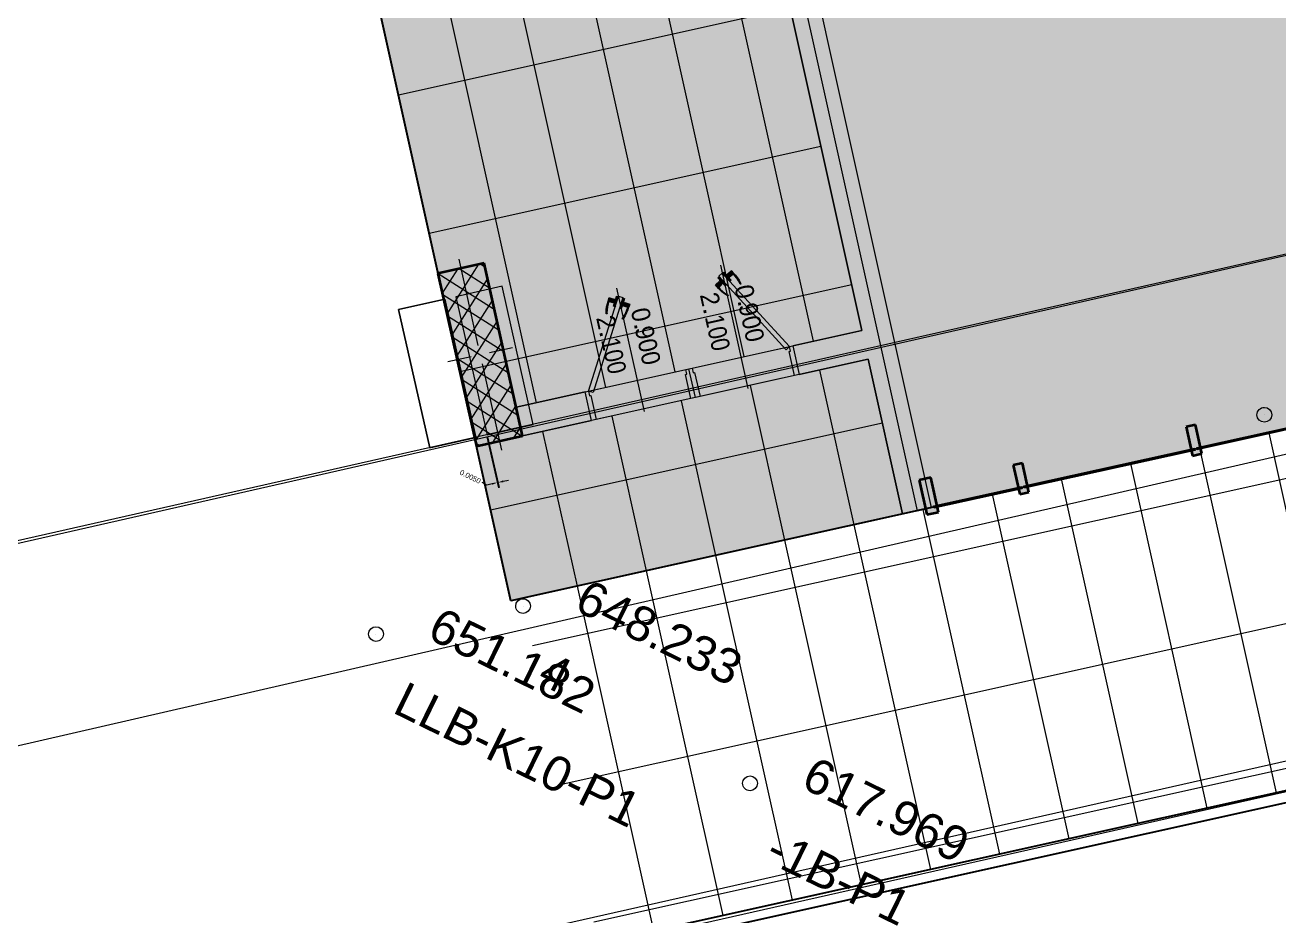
# Model space of a CAD drawing. Header units: centimetres. Extents: x -3681 to 2707, y -7074 to 1715.
# Drawn here: x -484 to 578, y -5855 to -5100 of the extents above; entities that cross this region are included whole.
import ezdxf

# ---------------------------------------------------------------- set-up
doc = ezdxf.new("R2010")
doc.units = ezdxf.units.CM
doc.layers.add('ekzek-perdhese', color=1, linetype='Continuous', lineweight=0)
for name, color, linetype, true_color in [('lokalet projekte', 7, 'Continuous', 0xa80f02), ('PDF_2D Drafting - General', 7, 'Continuous', 0x7f7f7f), ('PDF_A - objekti 1 gjendja faktike', 7, 'Continuous', 0xa80f02), ('PDF_Structural - Bearing', 7, 'Continuous', 0xfd8379)]:
    doc.layers.add(name, color=color, linetype=linetype, true_color=true_color)
doc.layers.add('PDF_Drawing & Figure', color=7, linetype='Continuous')
doc.layers.add('PDF_Finish - Wall', color=7, linetype='Continuous')
doc.styles.add('PDF Arial', font='arial.ttf')

# ---------------------------------------------------------------- blocks, each defined once
blk = doc.blocks.new('A$C513B364B')
at = {"layer": 'PDF_2D Drafting - General', "true_color": 0xff9955, "transparency": 33554559}
blk.add_hatch(color=21, dxfattribs=at).paths.add_polyline_path([(1997.2, 744.1), (2121.4, 744.1), (2121.4, 894.1), (2243, 894.1), (2243, 1196.6), (2174.7, 1196.6), (2174.7, 1685.6), (2174.7, 2475.5), (3799.8, 2475.5), (3799.8, 629.5), (2962.6, 629.5), (2962.6, 1027.3), (2431.9, 1027.3), (2431.9, 617.3), (2243, 617.3), (1997.2, 617.3)])
at = {"layer": 'PDF_2D Drafting - General', "true_color": 0xe8e8e8, "transparency": 33554559}
blk.add_hatch(color=254, dxfattribs=at).paths.add_polyline_path([(1995.1, 277), (1995.1, 279.8), (2729.4, 279.8), (2729.4, 304.8), (2007.6, 304.8), (2007.6, 604.8), (2729.4, 604.8), (2729.4, 629.8), (2729.4, 799.8), (2729.4, 824.8), (2729.4, 1014.8), (2950.1, 1014.8), (2950.1, 557), (2975.1, 557), (2975.1, 617), (3640.5, 617), (3640.5, 317), (3665.5, 317), (3665.5, 617), (3799.8, 617), (3799.8, 277)])
at = {"layer": 'PDF_Structural - Bearing', "true_color": 0xffffff, "transparency": 33554559}
for points in [[(3644.5, 554.3), (3640.5, 554.3), (3640.5, 557), (3665.5, 557), (3665.5, 553), (3644.5, 553)], [(3644.5, 554.3), (3640.5, 554.3), (3640.5, 557), (3665.5, 557), (3665.5, 553), (3644.5, 553)], [(3644.5, 469.8), (3644.5, 471), (3665.5, 471), (3665.5, 467), (3640.5, 467), (3640.5, 469.8)], [(3665.5, 471), (3665.5, 467), (3640.5, 467), (3640.5, 469.8), (3644.5, 469.8), (3644.5, 471)], [(3644.5, 464.2), (3640.5, 464.2), (3640.5, 467), (3665.5, 467), (3665.5, 463), (3644.5, 463)], [(3665.5, 463), (3644.5, 463), (3644.5, 464.2), (3640.5, 464.2), (3640.5, 467), (3665.5, 467)], [(3644.5, 379.8), (3644.5, 381), (3665.5, 381), (3665.5, 377), (3640.5, 377), (3640.5, 379.8)], [(3644.5, 379.8), (3644.5, 381), (3665.5, 381), (3665.5, 377), (3640.5, 377), (3640.5, 379.8)]]:
    blk.add_hatch(color=7, dxfattribs=at).paths.add_polyline_path(points)
at = {"layer": 'PDF_2D Drafting - General', "color": 254, "lineweight": 0, "true_color": 0xe8e8e8}
for points in [[(3840.6, 286.7), (3840.6, 2657.9)], [(3960.7, 286.7), (3960.7, 2657.9)], [(4080.6, 286.7), (4080.6, 2657.9)], [(3799.8, 934.6), (4099, 934.6)], [(3799.8, 874.6), (4099, 874.6)], [(3799.8, 814.6), (4099, 814.6)], [(3799.8, 754.6), (4099, 754.6)], [(3799.8, 694.6), (4099, 694.6)], [(3799.8, 634.6), (4099, 634.6)], [(3640.5, 617), (2975.1, 617)], [(3640.5, 317), (3640.5, 617)], [(3665.5, 617), (3665.5, 317)], [(3799.8, 617), (3665.5, 617)], [(3799.8, 277), (3799.8, 617)], [(3799.8, 574.6), (4099, 574.6)], [(3799.8, 514.6), (4099, 514.6)], [(3799.8, 454.6), (4099, 454.6)], [(3799.8, 394.5), (4099, 394.5)], [(3799.8, 334.5), (4099, 334.5)], [(3665.5, 317), (3640.5, 317)], [(1995.1, 277), (3799.8, 277)]]:
    blk.add_lwpolyline(points, dxfattribs=at)
at = {"layer": 'PDF_2D Drafting - General', "color": 216, "lineweight": 25, "true_color": 0x800080}
for points in [[(4099, 2657.9), (4099, 286.7)], [(4109, 2657.9), (4109, 286.7)], [(3799.8, 2475.5), (3799.8, 277)], [(3799.8, 277), (1982.6, 277)]]:
    blk.add_lwpolyline(points, dxfattribs=at)
at = {"layer": 'PDF_2D Drafting - General', "color": 253, "lineweight": 20, "true_color": 0xaaaaaa}
for points in [[(3799.8, 629.5), (3799.8, 2475.5)], [(2962.6, 629.5), (3799.8, 629.5)]]:
    blk.add_lwpolyline(points, dxfattribs=at)
at = {"layer": 'PDF_2D Drafting - General', "color": 7, "lineweight": 0, "true_color": 0xffffff}
for points in [[(3360.6, 277), (3360.6, 617)], [(3480.6, 277), (3480.6, 617)], [(3600.6, 277), (3600.6, 617)], [(3720.6, 277), (3720.6, 617)], [(2975.1, 574.6), (3640.5, 574.6)], [(3665.5, 574.6), (3799.8, 574.6)], [(2007.6, 514.6), (3640.5, 514.6)], [(3665.5, 514.6), (3799.8, 514.6)], [(2007.6, 454.6), (3640.5, 454.6)], [(3665.5, 454.6), (3799.8, 454.6)], [(2007.6, 394.5), (3640.5, 394.5)], [(3665.5, 394.5), (3799.8, 394.5)], [(2007.6, 334.5), (3640.5, 334.5)], [(3665.5, 334.5), (3799.8, 334.5)]]:
    blk.add_lwpolyline(points, dxfattribs=at)
at = {"layer": 'PDF_Finish - Wall', "lineweight": 13}
for points in [[(3798.8, 872.4), (3798.8, 1020.4)], [(3800.8, 1020.4), (3800.8, 872.4)], [(3800.8, 872.4), (3798.8, 872.4)], [(3798.8, 722.4), (3798.8, 870.4)], [(3798.8, 870.4), (3800.8, 870.4)], [(3800.8, 870.4), (3800.8, 722.4)], [(3800.8, 722.4), (3798.8, 722.4)], [(3798.8, 644), (3798.8, 720.4)], [(3798.8, 720.4), (3800.8, 720.4)], [(3800.8, 720.4), (3800.8, 644)], [(3800.8, 644), (3798.8, 644)]]:
    blk.add_lwpolyline(points, dxfattribs=at)
at = {"layer": 'PDF_Finish - Wall', "lineweight": 35}
for points in [[(3779.8, 875.4), (3779.8, 867.4)], [(3804.8, 875.4), (3779.8, 875.4)], [(3804.8, 867.4), (3804.8, 875.4)], [(3779.8, 867.4), (3804.8, 867.4)], [(3779.8, 725.4), (3779.8, 717.4)], [(3804.8, 725.4), (3779.8, 725.4)], [(3804.8, 717.4), (3804.8, 725.4)], [(3779.8, 717.4), (3804.8, 717.4)], [(3774.8, 647), (3774.8, 637)], [(3804.8, 647), (3774.8, 647)], [(3804.8, 637), (3804.8, 647)], [(3774.8, 637), (3804.8, 637)]]:
    blk.add_lwpolyline(points, dxfattribs=at)
at = {"layer": 'PDF_Finish - Wall', "color": 7, "true_color": 0xe0f5ff, "transparency": 33554559}
for points in [[(3800.8, 872.4), (3798.8, 872.4), (3800.8, 1020.4), (3798.8, 1020.4)], [(3800.8, 722.4), (3798.8, 722.4), (3800.8, 870.4), (3798.8, 870.4)], [(3800.8, 644), (3798.8, 644), (3800.8, 720.4), (3798.8, 720.4)]]:
    blk.add_solid(points, dxfattribs=at)
at = {"layer": 'PDF_Finish - Wall', "color": 151, "true_color": 0x97cbff, "transparency": 33554559}
for points in [[(3804.8, 875.4), (3804.8, 867.4), (3779.8, 875.4), (3779.8, 867.4)], [(3804.8, 725.4), (3804.8, 717.4), (3779.8, 725.4), (3779.8, 717.4)], [(3804.8, 637), (3774.8, 637), (3804.8, 647), (3774.8, 647)]]:
    blk.add_solid(points, dxfattribs=at)
at = {"layer": 'PDF_Structural - Bearing', "color": 7, "lineweight": 18}
for points in [[(3799.8, 642.1), (2975.1, 642.1)], [(3799.8, 617), (3799.8, 642.1)], [(2975.1, 617), (3640.5, 617)], [(3640.5, 617), (3640.5, 557)], [(3665.5, 617), (3799.8, 617)], [(3665.5, 557), (3665.5, 617)], [(3640.5, 557), (3665.5, 557)], [(3640.5, 377), (3640.5, 317)], [(3665.5, 377), (3640.5, 377)], [(3665.5, 317), (3665.5, 377)]]:
    blk.add_lwpolyline(points, dxfattribs=at)
at = {"layer": 'PDF_Structural - Bearing', "color": 8, "lineweight": 15, "true_color": 0x7f7f7f}
for points in [[(3567.4, 512), (3640.5, 554.3)], [(3640.5, 557), (3665.5, 557)], [(3640.5, 554.3), (3640.5, 557)], [(3640.5, 554.3), (3642.5, 550.8)], [(3644.5, 554.3), (3640.5, 554.3)], [(3644.5, 553), (3644.5, 554.3)], [(3665.5, 553), (3644.5, 553)], [(3665.5, 557), (3665.5, 553)], [(3642.5, 550.8), (3569.4, 508.6)], [(3567, 520), (3567.6, 520.3)], [(3567.5, 520.4), (3568.8, 521.1)], [(3567.9, 519.7), (3567.5, 520.4)], [(3567.6, 520.3), (3568.8, 521)], [(3569.2, 520.4), (3567.9, 519.7)], [(3568.8, 521), (3570.4, 521.9)], [(3568.8, 521.1), (3569.2, 520.4)], [(3569.2, 520.4), (3570.2, 521.1)], [(3570.7, 521.3), (3570.2, 521.1)], [(3570.2, 521.1), (3572, 517.9)], [(3570.4, 521.9), (3571.5, 522.6)], [(3570.4, 521.9), (3570.7, 521.3)], [(3571.9, 522), (3570.7, 521.3)], [(3571.5, 522.6), (3574, 523.7)], [(3574.2, 523.1), (3571.9, 522)], [(3574, 523.7), (3576.5, 524.7)], [(3576.7, 524), (3574.2, 523.1)], [(3576.5, 524.7), (3579.1, 525.4)], [(3579.2, 524.7), (3576.7, 524)], [(3579.1, 525.4), (3579.9, 525.5)], [(3580, 524.8), (3579.2, 524.7)], [(3579.9, 525.5), (3580, 524.8)], [(3560.5, 512), (3667.5, 512)], [(3567.3, 519.4), (3567, 520)], [(3567.1, 513.6), (3569.1, 514.7)], [(3567.1, 513.6), (3567.1, 513.6)], [(3567.1, 513.6), (3567.1, 513.6)], [(3567.8, 512.3), (3567.1, 513.6)], [(3567.3, 519.4), (3567.9, 519.7)], [(3569.1, 516.3), (3567.3, 519.4)], [(3569.4, 508.6), (3567.4, 512)], [(3567.8, 512.3), (3568.3, 512.6)], [(3567.8, 512.3), (3567.8, 512.3)], [(3572, 517.9), (3569.1, 516.3)], [(3569.1, 514.7), (3569.4, 515)], [(3569.1, 514.7), (3569.4, 514.9)], [(3569.4, 515.8), (3569.7, 516)], [(3569.4, 515.3), (3569.4, 515.8)], [(3569.4, 514.9), (3570.1, 515.3)], [(3569.4, 515), (3569.4, 515.3)], [(3569.5, 516.5), (3569.5, 516.5)], [(3569.7, 516), (3569.5, 516.5)], [(3569.7, 516), (3569.8, 516.1)], [(3569.7, 516), (3569.7, 516)], [(3569.7, 516), (3569.7, 516)], [(3569.8, 516.1), (3570.2, 516.3)], [(3570.1, 515.3), (3571, 515.8)], [(3570.2, 516.3), (3570.6, 516.5)], [(3570.6, 516.5), (3571, 516.8)], [(3571, 516.8), (3571.4, 517)], [(3571, 515.8), (3572, 516.4)], [(3571.2, 517.5), (3571.2, 517.5)], [(3571.2, 517.5), (3571.5, 517)], [(3571.4, 517), (3571.5, 517)], [(3571.5, 517), (3571.8, 517.2)], [(3571.5, 517), (3571.5, 517)], [(3571.5, 517), (3571.5, 517)], [(3571.8, 517.2), (3572.2, 516.9)], [(3572, 516.4), (3572.6, 516.8)], [(3572.2, 516.9), (3572.6, 516.9)], [(3572.6, 516.8), (3572.9, 516.9)], [(3572.6, 516.9), (3572.9, 516.9)], [(3572.9, 516.9), (3574.9, 518.1)], [(3573.5, 509.2), (3574.5, 509.8)], [(3574.5, 509.8), (3575.5, 510.3)], [(3574.9, 518.1), (3574.9, 518.1)], [(3574.9, 518.1), (3574.9, 518.1)], [(3574.9, 518.1), (3575.7, 516.8)], [(3575.2, 516.5), (3575.7, 516.8)], [(3575.5, 510.3), (3576.2, 510.7)], [(3575.7, 516.8), (3575.7, 516.8)], [(3576.1, 509.8), (3575.8, 509.6)], [(3576.4, 510.9), (3576.1, 510.6)], [(3576.1, 510.6), (3576.1, 510.3)], [(3576.1, 510.3), (3576.1, 509.8)], [(3576.2, 510.7), (3576.4, 510.9)], [(3578.4, 512.1), (3576.4, 510.9)], [(3577.2, 513), (3577.7, 513.4)], [(3577.7, 513.4), (3577.7, 513.3)], [(3577.7, 513.3), (3578.4, 512.1)], [(3578.4, 512.1), (3578.4, 512.1)], [(3578.4, 512.1), (3578.4, 512.1)], [(3582.4, 508.9), (3584.4, 510.6)], [(3584.9, 510.1), (3582.8, 508.4)], [(3584.4, 510.6), (3586.3, 512.5)], [(3586.8, 512), (3584.9, 510.1)], [(3586.3, 512.5), (3586.8, 513.1)], [(3586.8, 513.1), (3587.3, 512.7)], [(3587.3, 512.7), (3586.8, 512)], [(3569.8, 508.8), (3570.3, 509.1)], [(3570.6, 507.5), (3569.8, 508.8)], [(3569.8, 508.8), (3569.8, 508.8)], [(3572.6, 508.7), (3570.6, 507.5)], [(3570.6, 507.5), (3570.6, 507.5)], [(3570.6, 507.5), (3570.6, 507.5)], [(3572.6, 508.7), (3572.8, 508.8)], [(3572.9, 508.8), (3572.6, 508.7)], [(3572.8, 508.8), (3573.5, 509.2)], [(3573.3, 508.7), (3572.9, 508.8)], [(3573.7, 508.4), (3573.3, 508.7)], [(3574, 508.6), (3573.7, 508.4)], [(3573.9, 508), (3576.8, 509.6)], [(3575.7, 504.8), (3573.9, 508)], [(3574, 508.6), (3574.2, 508.7)], [(3574.3, 508.2), (3574, 508.6)], [(3574, 508.6), (3574, 508.6)], [(3574, 508.6), (3574, 508.6)], [(3574.2, 508.7), (3574.5, 508.8)], [(3574.3, 508.2), (3574.3, 508.2)], [(3574.5, 508.8), (3574.9, 509.1)], [(3574.9, 509.1), (3575.3, 509.3)], [(3575.3, 509.3), (3575.6, 509.5)], [(3575.6, 509.5), (3575.8, 509.6)], [(3576.3, 505.2), (3575.7, 504.8)], [(3576.1, 504.2), (3575.7, 504.8)], [(3575.8, 509.6), (3576, 509.2)], [(3575.8, 509.6), (3575.8, 509.6)], [(3575.8, 509.6), (3575.8, 509.6)], [(3576, 509.2), (3576, 509.2)], [(3576.7, 504.6), (3576.1, 504.2)], [(3576.3, 505.2), (3577.6, 505.9)], [(3576.8, 504.5), (3576.3, 505.2)], [(3577.9, 505.3), (3576.7, 504.6)], [(3576.8, 509.6), (3578.6, 506.5)], [(3578, 505.2), (3576.8, 504.5)], [(3578.6, 506.5), (3577.6, 505.9)], [(3577.6, 505.9), (3578, 505.2)], [(3579.5, 506.2), (3577.9, 505.3)], [(3578.6, 506.5), (3579.1, 506.8)], [(3579.1, 506.8), (3580.2, 507.4)], [(3579.1, 506.8), (3579.5, 506.2)], [(3580.6, 506.9), (3579.5, 506.2)], [(3580.2, 507.4), (3582.4, 508.9)], [(3582.8, 508.4), (3580.6, 506.9)], [(3640.5, 469.8), (3644.5, 469.8)], [(3640.5, 467), (3640.5, 469.8)], [(3644.5, 471), (3665.5, 471)], [(3644.5, 469.8), (3644.5, 471)], [(3665.5, 471), (3665.5, 467)], [(3640.5, 464.2), (3640.5, 467)], [(3665.5, 467), (3640.5, 467)], [(3644.5, 464.2), (3640.5, 464.2)], [(3644.5, 463), (3644.5, 464.2)], [(3665.5, 463), (3644.5, 463)], [(3665.5, 467), (3665.5, 463)], [(3567.4, 422), (3569.4, 425.5)], [(3569.4, 425.5), (3642.5, 383.3)], [(3569.8, 425.3), (3570.6, 426.6)], [(3569.8, 425.3), (3570.3, 425)], [(3569.8, 425.3), (3569.8, 425.3)], [(3570.6, 426.6), (3572.6, 425.4)], [(3570.6, 426.6), (3570.6, 426.6)], [(3570.6, 426.6), (3570.6, 426.6)], [(3572.6, 425.4), (3572.8, 425.3)], [(3572.6, 425.4), (3572.9, 425.3)], [(3572.8, 425.3), (3573.5, 424.9)], [(3572.9, 425.3), (3573.3, 425.4)], [(3573.3, 425.4), (3573.7, 425.7)], [(3573.5, 424.9), (3574.5, 424.3)], [(3573.7, 425.7), (3574, 425.5)], [(3573.9, 426.1), (3575.7, 429.3)], [(3576.8, 424.5), (3573.9, 426.1)], [(3574, 425.5), (3574.3, 425.9)], [(3574, 425.5), (3574.2, 425.4)], [(3574, 425.5), (3574, 425.5)], [(3574, 425.5), (3574, 425.5)], [(3574.2, 425.4), (3574.5, 425.2)], [(3574.3, 425.9), (3574.3, 425.9)], [(3574.5, 425.2), (3574.9, 425)], [(3574.9, 425), (3575.3, 424.7)], [(3575.7, 429.3), (3576.1, 429.9)], [(3575.7, 429.3), (3576.3, 428.9)], [(3576, 424.9), (3575.8, 424.5)], [(3576, 424.9), (3576, 424.9)], [(3576.1, 429.9), (3576.7, 429.5)], [(3576.3, 428.9), (3576.8, 429.6)], [(3577.6, 428.2), (3576.3, 428.9)], [(3576.7, 429.5), (3577.9, 428.8)], [(3576.8, 429.6), (3578, 428.9)], [(3578.6, 427.6), (3576.8, 424.5)], [(3578, 428.9), (3577.6, 428.2)], [(3577.6, 428.2), (3578.6, 427.6)], [(3577.9, 428.8), (3579.5, 427.9)], [(3579.1, 427.3), (3578.6, 427.6)], [(3579.5, 427.9), (3579.1, 427.3)], [(3580.2, 426.6), (3579.1, 427.3)], [(3579.5, 427.9), (3580.6, 427.2)], [(3582.4, 425.1), (3580.2, 426.6)], [(3580.6, 427.2), (3582.8, 425.7)], [(3584.4, 423.5), (3582.4, 425.1)], [(3582.8, 425.7), (3584.9, 424)], [(3560.5, 422), (3667.5, 422)], [(3567, 414.1), (3567.3, 414.7)], [(3567.1, 420.5), (3567.8, 421.8)], [(3569.1, 419.3), (3567.1, 420.5)], [(3567.1, 420.5), (3567.1, 420.5)], [(3567.1, 420.5), (3567.1, 420.5)], [(3567.3, 414.7), (3569.1, 417.8)], [(3567.9, 414.3), (3567.3, 414.7)], [(3640.5, 379.8), (3567.4, 422)], [(3567.5, 413.7), (3567.9, 414.3)], [(3567.8, 421.8), (3568.3, 421.5)], [(3567.8, 421.8), (3567.8, 421.8)], [(3567.9, 414.3), (3569.2, 413.6)], [(3569.1, 419.3), (3569.4, 419.2)], [(3569.4, 419.1), (3569.1, 419.3)], [(3569.1, 417.8), (3572, 416.2)], [(3569.4, 419.2), (3570.1, 418.8)], [(3569.4, 418.7), (3569.4, 419.1)], [(3569.4, 418.2), (3569.4, 418.7)], [(3569.7, 418.1), (3569.4, 418.2)], [(3569.5, 417.6), (3569.7, 418)], [(3569.5, 417.6), (3569.5, 417.6)], [(3569.7, 418), (3569.7, 418.1)], [(3569.7, 418), (3569.8, 418)], [(3569.7, 418), (3569.7, 418)], [(3569.8, 418), (3570.2, 417.8)], [(3570.1, 418.8), (3571, 418.2)], [(3570.2, 417.8), (3570.6, 417.5)], [(3572, 416.2), (3570.2, 413)], [(3570.6, 417.5), (3571, 417.3)], [(3571, 418.2), (3572, 417.7)], [(3571, 417.3), (3571.4, 417.1)], [(3571.5, 417), (3571.2, 416.6)], [(3571.2, 416.6), (3571.2, 416.6)], [(3571.4, 417.1), (3571.5, 417.1)], [(3571.5, 417.1), (3571.5, 417)], [(3571.5, 417), (3571.5, 417.1)], [(3571.8, 416.8), (3571.5, 417)], [(3572.2, 417.1), (3571.8, 416.8)], [(3572, 417.7), (3572.6, 417.3)], [(3572.6, 417.2), (3572.2, 417.1)], [(3572.6, 417.3), (3572.9, 417.1)], [(3572.9, 417.1), (3572.6, 417.2)], [(3574.9, 416), (3572.9, 417.1)], [(3574.5, 424.3), (3575.5, 423.8)], [(3575.7, 417.3), (3574.9, 416)], [(3574.9, 416), (3574.9, 416)], [(3574.9, 416), (3574.9, 416)], [(3575.2, 417.6), (3575.7, 417.3)], [(3575.3, 424.7), (3575.6, 424.6)], [(3575.5, 423.8), (3576.2, 423.3)], [(3575.6, 424.6), (3575.8, 424.5)], [(3575.7, 417.3), (3575.7, 417.3)], [(3575.8, 424.5), (3575.8, 424.5)], [(3575.8, 424.5), (3575.8, 424.5)], [(3575.8, 424.5), (3576.1, 424.3)], [(3576.1, 424.3), (3576.1, 423.8)], [(3576.1, 423.8), (3576.1, 423.5)], [(3576.1, 423.5), (3576.4, 423.2)], [(3576.2, 423.3), (3576.4, 423.2)], [(3576.4, 423.2), (3578.4, 422)], [(3577.2, 421), (3577.7, 420.7)], [(3578.4, 422), (3577.7, 420.7)], [(3577.7, 420.7), (3577.7, 420.7)], [(3578.4, 422), (3578.4, 422)], [(3578.4, 422), (3578.4, 422)], [(3586.3, 421.6), (3584.4, 423.5)], [(3584.9, 424), (3586.8, 422.1)], [(3586.8, 421), (3586.3, 421.6)], [(3586.8, 422.1), (3587.3, 421.4)], [(3587.3, 421.4), (3586.8, 421)], [(3567.6, 413.7), (3567, 414.1)], [(3568.8, 413), (3567.5, 413.7)], [(3568.8, 413), (3567.6, 413.7)], [(3569.2, 413.6), (3568.8, 413)], [(3570.4, 412.1), (3568.8, 413)], [(3570.2, 413), (3569.2, 413.6)], [(3570.2, 413), (3570.7, 412.7)], [(3570.7, 412.7), (3570.4, 412.1)], [(3571.5, 411.5), (3570.4, 412.1)], [(3570.7, 412.7), (3571.9, 412.1)], [(3574, 410.3), (3571.5, 411.5)], [(3571.9, 412.1), (3574.2, 411)], [(3576.5, 409.4), (3574, 410.3)], [(3574.2, 411), (3576.7, 410.1)], [(3579.1, 408.7), (3576.5, 409.4)], [(3576.7, 410.1), (3579.2, 409.4)], [(3579.9, 408.6), (3579.1, 408.7)], [(3579.2, 409.4), (3580, 409.3)], [(3580, 409.3), (3579.9, 408.6)], [(3642.5, 383.3), (3640.5, 379.8)], [(3640.5, 377), (3640.5, 379.8)], [(3640.5, 379.8), (3644.5, 379.8)], [(3665.5, 377), (3640.5, 377)], [(3644.5, 379.8), (3644.5, 381)], [(3644.5, 381), (3665.5, 381)], [(3665.5, 381), (3665.5, 377)]]:
    blk.add_lwpolyline(points, dxfattribs=at)
at = {"layer": 'PDF_Structural - Bearing', "color": 7, "lineweight": 0, "true_color": 0xffffff}
for points in [[(3640.5, 469.8), (3640.5, 554.3)], [(3665.5, 553), (3665.5, 471)], [(3640.5, 379.8), (3640.5, 464.2)], [(3665.5, 463), (3665.5, 381)]]:
    blk.add_lwpolyline(points, dxfattribs=at)
at = {"layer": 'PDF_Structural - Bearing', "color": 1, "lineweight": 0}
for points in [[(3590.5, 305), (3590.5, 325)], [(3582.5, 297), (3507.5, 297)], [(3590.5, 297), (3590.5, 297)], [(3590.5, 289), (3590.5, 269)], [(3598.5, 297), (3673.5, 297)]]:
    blk.add_lwpolyline(points, dxfattribs=at)
at = {"layer": 'PDF_Structural - Bearing', "lineweight": 13}
for points in [[(3515.5, 277.1), (3555.4, 317)], [(3515.5, 295.5), (3537, 317)], [(3515.5, 313.9), (3518.7, 317)], [(3551, 277), (3515.5, 312.5)], [(3569.4, 277), (3529.4, 317)], [(3533.8, 277), (3573.8, 317)], [(3587.8, 277), (3547.8, 317)], [(3552.2, 277), (3592.2, 317)], [(3606.2, 277), (3566.2, 317)], [(3570.6, 277), (3610.6, 317)], [(3624.5, 277), (3584.5, 317)], [(3589, 277), (3629, 317)], [(3642.9, 277), (3602.9, 317)], [(3607.4, 277), (3647.4, 317)], [(3661.3, 277), (3621.3, 317)], [(3625.7, 277), (3665.5, 316.8)], [(3665.5, 291.2), (3639.7, 317)], [(3665.5, 309.6), (3658.1, 317)], [(3644.1, 277), (3665.5, 298.4)], [(3532.6, 277), (3515.5, 294.1)], [(3662.5, 277), (3665.5, 280)]]:
    blk.add_lwpolyline(points, dxfattribs=at)
at = {"layer": 'PDF_Structural - Bearing', "color": 14, "lineweight": 35, "true_color": 0xa80f02}
for points in [[(3665.5, 317), (3515.5, 317)], [(3515.5, 317), (3515.5, 277)], [(3665.5, 277), (3665.5, 317)], [(3515.5, 277), (3665.5, 277)]]:
    blk.add_lwpolyline(points, dxfattribs=at)
at = {"layer": 'PDF_Structural - Bearing', "color": 7, "transparency": 33554559}
for points in [[(2975.1, 617), (2975.1, 642.1), (3799.8, 617), (3799.8, 642.1)], [(3640.5, 557), (3640.5, 617), (3665.5, 557), (3665.5, 617)], [(3640.5, 317), (3640.5, 377), (3665.5, 317), (3665.5, 377)]]:
    blk.add_solid(points, dxfattribs=at)
at = {"layer": 'PDF_Structural - Bearing', "color": 7, "true_color": 0xffffff, "transparency": 33554559}
for points in [[(3640.5, 554.3), (3642.5, 550.8), (3567.4, 512), (3569.4, 508.6)], [(3567.4, 512), (3640.5, 554.3), (3569.4, 508.6), (3642.5, 550.8)], [(3640.5, 467), (3640.5, 557), (3665.5, 467), (3665.5, 557)], [(3567, 520), (3567.6, 520.3), (3567.3, 519.4), (3567.9, 519.7)], [(3567.3, 519.4), (3570.2, 521.1), (3569.1, 516.3), (3572, 517.9)], [(3569.2, 520.4), (3567.9, 519.7), (3568.8, 521.1), (3567.5, 520.4)], [(3568.8, 521), (3570.4, 521.9), (3569.2, 520.4), (3570.7, 521.3)], [(3571.9, 522), (3570.4, 521.9), (3571.5, 522.6)], [(3571.9, 522), (3570.7, 521.3), (3570.4, 521.9)], [(3574, 523.7), (3574.2, 523.1), (3571.5, 522.6)], [(3574.2, 523.1), (3571.9, 522), (3571.5, 522.6)], [(3576.5, 524.7), (3576.7, 524), (3574, 523.7)], [(3574, 523.7), (3576.7, 524), (3574.2, 523.1)], [(3579.2, 524.7), (3576.5, 524.7), (3579.1, 525.4)], [(3579.2, 524.7), (3576.7, 524), (3576.5, 524.7)], [(3580, 524.8), (3579.1, 525.4), (3579.9, 525.5)], [(3580, 524.8), (3579.2, 524.7), (3579.1, 525.4)], [(3567.1, 513.6), (3567.6, 513.9), (3567.8, 512.3), (3568.3, 512.6)], [(3569, 514.7), (3569.8, 513.4), (3567.6, 513.9), (3568.3, 512.6)], [(3571, 515.8), (3571, 515.8), (3569, 514.7)], [(3571, 515.8), (3571.7, 514.6), (3569, 514.7), (3569.8, 513.4)], [(3569.1, 514.7), (3569.4, 515), (3569.4, 514.9), (3569.6, 515.1)], [(3569.6, 515.9), (3569.6, 515.5), (3569.4, 515.8), (3569.4, 515.3)], [(3569.4, 515), (3569.4, 515.3), (3569.6, 515.1), (3569.6, 515.5)], [(3569.4, 514.9), (3569.6, 515.1), (3570.1, 515.3), (3570.2, 515.5)], [(3569.5, 516.5), (3569.6, 516.5), (3569.5, 516.5), (3569.6, 516.5)], [(3569.6, 516.5), (3569.8, 516.1), (3569.5, 516.5), (3569.7, 516)], [(3569.6, 516.5), (3569.9, 516.7), (3569.6, 516.5), (3569.9, 516.7)], [(3569.9, 516.7), (3570.2, 516.3), (3569.6, 516.5), (3569.8, 516.1)], [(3569.6, 515.9), (3570, 516.2), (3569.6, 515.5), (3570.1, 515.8)], [(3569.6, 515.5), (3570.1, 515.8), (3569.6, 515.1), (3570.2, 515.5)], [(3569.8, 516.1), (3570.2, 516.3), (3569.8, 516.1), (3570.2, 516.3)], [(3570.3, 517), (3570.4, 517), (3569.9, 516.7)], [(3569.9, 516.7), (3570.4, 517), (3570.2, 516.3), (3570.6, 516.5)], [(3570.6, 516.5), (3570.8, 516.1), (3570, 516.2), (3570.1, 515.8)], [(3570.1, 515.8), (3570.8, 516.1), (3570.2, 515.5), (3571, 515.9)], [(3570.2, 515.5), (3571, 515.9), (3570.1, 515.3), (3571, 515.8)], [(3570.2, 516.3), (3570.6, 516.5), (3570.2, 516.3), (3570.6, 516.5)], [(3570.8, 517.2), (3570.8, 517.2), (3570.3, 517), (3570.4, 517)], [(3572.5, 508.6), (3571.1, 507.8), (3571.8, 509.9), (3570.3, 509.1)], [(3570.8, 517.2), (3571, 516.8), (3570.4, 517), (3570.6, 516.5)], [(3571.2, 516.9), (3571.5, 516.5), (3570.6, 516.5), (3570.8, 516.1)], [(3570.8, 517.2), (3571.1, 517.4), (3570.8, 517.2), (3571.1, 517.4)], [(3571.1, 517.4), (3571.3, 517), (3570.8, 517.2), (3571, 516.8)], [(3571.5, 516.5), (3571.8, 516.4), (3570.8, 516.1), (3571, 515.9)], [(3571, 516.8), (3571.3, 517), (3571, 516.8), (3571.4, 517)], [(3571, 515.8), (3573, 517), (3571.7, 514.6), (3573.7, 515.7)], [(3571.8, 516.4), (3572, 516.4), (3571, 515.9), (3571, 515.8)], [(3571.2, 517.5), (3571.5, 517), (3571.1, 517.4), (3571.3, 517)], [(3571.7, 517.1), (3572, 516.8), (3571.2, 516.9), (3571.5, 516.5)], [(3571.5, 517), (3571.5, 517), (3571.3, 517), (3571.4, 517)], [(3572, 516.8), (3572.3, 516.7), (3571.5, 516.5), (3571.8, 516.4)], [(3571.7, 517.1), (3571.8, 517.2), (3572, 516.8), (3572.2, 516.9)], [(3573.7, 515.7), (3573.7, 515.7), (3571.7, 514.6), (3571.7, 514.5)], [(3572.3, 516.7), (3572.6, 516.8), (3571.8, 516.4), (3572, 516.4)], [(3571.8, 509.9), (3573.8, 511.1), (3572.5, 508.6), (3574.5, 509.8)], [(3572.2, 516.9), (3572.6, 516.9), (3572, 516.8), (3572.3, 516.7)], [(3572.3, 516.7), (3572.6, 516.9), (3572.6, 516.8), (3572.9, 516.9)], [(3572.5, 508.6), (3574.5, 509.8), (3572.5, 508.6), (3574.5, 509.8)], [(3573, 517), (3574.4, 517.8), (3573, 517), (3574.4, 517.8)], [(3574.4, 517.8), (3575.2, 516.5), (3573, 517), (3573.7, 515.7)], [(3574.5, 509.8), (3574.5, 509.7), (3573.5, 509.2), (3573.8, 509.2)], [(3575.2, 516.5), (3575.2, 516.5), (3573.7, 515.7)], [(3575.7, 512.2), (3576.5, 510.9), (3573.8, 511.1), (3574.5, 509.8)], [(3574.4, 517.8), (3574.9, 518.1), (3574.4, 517.8), (3574.9, 518.1)], [(3574.9, 518.1), (3575.7, 516.8), (3574.4, 517.8), (3575.2, 516.5)], [(3574.5, 509.8), (3576.5, 510.9), (3574.5, 509.8), (3576.5, 510.9)], [(3575.5, 510.3), (3575.4, 510.2), (3574.5, 509.8), (3574.5, 509.7)], [(3575.4, 509.9), (3574.7, 509.5), (3575.4, 510.2), (3574.5, 509.7)], [(3575.5, 509.4), (3574.9, 509.1), (3575.4, 509.9), (3574.7, 509.5)], [(3575.4, 510.2), (3575.5, 510.3), (3575.9, 510.5), (3576.2, 510.7)], [(3575.9, 510.5), (3575.9, 510.2), (3575.4, 510.2), (3575.4, 509.9)], [(3575.9, 510.2), (3576, 509.7), (3575.4, 509.9), (3575.5, 509.4)], [(3577.9, 511.8), (3576.5, 510.9), (3577.2, 513), (3575.7, 512.2)], [(3577.2, 513), (3575.7, 512.2), (3577.2, 513), (3575.7, 512.2)], [(3575.9, 510.5), (3576.2, 510.7), (3576.1, 510.6), (3576.4, 510.9)], [(3575.9, 510.2), (3575.9, 510.5), (3576.1, 510.3), (3576.1, 510.6)], [(3575.9, 510.2), (3576.1, 510.3), (3576, 509.7), (3576.1, 509.8)], [(3577.9, 511.8), (3576.5, 510.9), (3577.9, 511.8), (3576.5, 510.9)], [(3577.7, 513.3), (3578.4, 512.1), (3577.2, 513), (3577.9, 511.8)], [(3584.4, 510.6), (3582.8, 508.4), (3582.4, 508.9)], [(3582.8, 508.4), (3584.4, 510.6), (3584.9, 510.1)], [(3586.3, 512.5), (3584.9, 510.1), (3584.4, 510.6)], [(3586.3, 512.5), (3586.8, 512), (3584.9, 510.1)], [(3586.8, 513.1), (3586.8, 512), (3586.3, 512.5)], [(3586.8, 513.1), (3587.3, 512.7), (3586.8, 512)], [(3569.8, 508.8), (3570.3, 509.1), (3570.6, 507.5), (3571.1, 507.8)], [(3572.5, 508.6), (3571.1, 507.8), (3572.5, 508.6), (3571.1, 507.8)], [(3572.6, 508.7), (3572.8, 508.8), (3572.9, 508.8), (3573.2, 508.9)], [(3573.5, 509.2), (3573.8, 509.2), (3572.8, 508.8), (3573.2, 508.9)], [(3572.9, 508.8), (3573.2, 508.9), (3573.3, 508.7), (3573.5, 508.8)], [(3573.2, 508.9), (3573.8, 509.2), (3573.5, 508.8), (3574, 509.1)], [(3573.5, 508.8), (3573.9, 508.5), (3573.3, 508.7), (3573.7, 508.4)], [(3573.5, 508.8), (3574, 509.1), (3573.9, 508.5), (3574.3, 508.7)], [(3574.7, 509.5), (3574, 509.1), (3574.5, 509.7), (3573.8, 509.2)], [(3576.8, 509.6), (3578.6, 506.5), (3573.9, 508), (3575.7, 504.8)], [(3574.9, 509.1), (3574.3, 508.7), (3574.7, 509.5), (3574, 509.1)], [(3574, 508.6), (3574.2, 508.7), (3574, 508.6), (3574.2, 508.6)], [(3574.2, 508.6), (3574.4, 508.2), (3574, 508.6), (3574.3, 508.2)], [(3574.5, 508.8), (3574.7, 508.4), (3574.2, 508.6), (3574.4, 508.2)], [(3574.2, 508.7), (3574.5, 508.8), (3574.2, 508.6), (3574.5, 508.8)], [(3574.3, 508.2), (3574.4, 508.2), (3574.3, 508.2), (3574.4, 508.2)], [(3575.1, 508.7), (3574.7, 508.4), (3574.9, 509.1), (3574.5, 508.8)], [(3574.9, 509.1), (3574.5, 508.8), (3574.9, 509.1), (3574.5, 508.8)], [(3575.1, 508.7), (3574.7, 508.4), (3575.1, 508.7), (3574.7, 508.4)], [(3575.6, 508.9), (3575.1, 508.7), (3575.3, 509.3), (3574.9, 509.1)], [(3575.3, 509.3), (3574.9, 509.1), (3575.3, 509.3), (3574.9, 509.1)], [(3575.6, 508.9), (3575.1, 508.7), (3575.6, 508.9), (3575.1, 508.7)], [(3575.3, 509.3), (3575.7, 509.5), (3575.6, 508.9), (3575.9, 509.1)], [(3575.6, 509.5), (3575.8, 509.6), (3575.7, 509.5), (3575.8, 509.6)], [(3575.6, 508.9), (3575.9, 509.1), (3575.6, 508.9), (3575.9, 509.1)], [(3575.7, 509.5), (3575.8, 509.6), (3575.9, 509.1), (3576, 509.2)], [(3576.3, 505.2), (3576.7, 504.6), (3575.7, 504.8), (3576.1, 504.2)], [(3575.9, 509.1), (3576, 509.2), (3575.9, 509.1), (3576, 509.2)], [(3577.6, 505.9), (3578, 505.2), (3576.3, 505.2), (3576.8, 504.5)], [(3579.1, 506.8), (3579.5, 506.2), (3577.6, 505.9), (3577.9, 505.3)], [(3580.2, 507.4), (3579.5, 506.2), (3579.1, 506.8)], [(3580.2, 507.4), (3580.6, 506.9), (3579.5, 506.2)], [(3582.4, 508.9), (3580.6, 506.9), (3580.2, 507.4)], [(3582.4, 508.9), (3582.8, 508.4), (3580.6, 506.9)], [(3640.5, 467), (3665.5, 467), (3640.5, 377), (3665.5, 377)], [(3567.4, 422), (3569.4, 425.5), (3640.5, 379.8), (3642.5, 383.3)], [(3567.4, 422), (3569.4, 425.5), (3640.5, 379.8), (3642.5, 383.3)], [(3570.6, 426.6), (3571.1, 426.3), (3569.8, 425.3), (3570.3, 425)], [(3569.8, 425.3), (3570.3, 425), (3569.8, 425.3), (3570.3, 425)], [(3572.5, 425.4), (3571.8, 424.2), (3571.1, 426.3), (3570.3, 425)], [(3570.3, 425), (3571.8, 424.2), (3570.3, 425), (3571.8, 424.1)], [(3572.5, 425.4), (3574.5, 424.3), (3571.8, 424.2), (3573.8, 423)], [(3572.5, 425.4), (3574.5, 424.3), (3572.5, 425.4), (3574.5, 424.3)], [(3572.9, 425.3), (3573.2, 425.2), (3572.6, 425.4), (3572.8, 425.3)], [(3573.2, 425.2), (3573.8, 424.9), (3572.8, 425.3), (3573.5, 424.9)], [(3573.3, 425.4), (3573.5, 425.3), (3572.9, 425.3), (3573.2, 425.2)], [(3573.5, 425.3), (3574, 425), (3573.2, 425.2), (3573.8, 424.9)], [(3573.3, 425.4), (3573.7, 425.7), (3573.5, 425.3), (3573.9, 425.6)], [(3573.5, 425.3), (3573.9, 425.6), (3574, 425), (3574.3, 425.4)], [(3573.5, 424.9), (3573.8, 424.9), (3574.5, 424.3), (3574.5, 424.4)], [(3574.7, 424.6), (3574.5, 424.4), (3574, 425), (3573.8, 424.9)], [(3575.7, 429.3), (3578.6, 427.6), (3573.9, 426.1), (3576.8, 424.5)], [(3574, 425.5), (3574.3, 425.9), (3574.2, 425.4), (3574.4, 425.9)], [(3574, 425.5), (3574, 425.5), (3574.2, 425.4)], [(3574.9, 425), (3574.7, 424.6), (3574.3, 425.4), (3574, 425)], [(3574.2, 425.4), (3574.4, 425.9), (3574.5, 425.3), (3574.7, 425.7)], [(3574.2, 425.4), (3574.5, 425.3), (3574.2, 425.4), (3574.5, 425.2)], [(3574.3, 425.9), (3574.3, 425.9), (3574.4, 425.9)], [(3575.1, 425.4), (3574.9, 425), (3574.7, 425.7), (3574.5, 425.3)], [(3574.9, 425), (3574.9, 425), (3574.5, 425.3), (3574.5, 425.2)], [(3575.5, 424.7), (3575.4, 424.2), (3574.9, 425), (3574.7, 424.6)], [(3575.6, 425.2), (3575.3, 424.8), (3575.1, 425.4), (3574.9, 425)], [(3575.3, 424.8), (3575.3, 424.7), (3574.9, 425)], [(3575.3, 424.8), (3575.6, 425.2), (3575.7, 424.6), (3575.9, 425)], [(3575.3, 424.8), (3575.7, 424.6), (3575.3, 424.7), (3575.6, 424.6)], [(3575.6, 425.2), (3575.9, 425), (3575.6, 425.2), (3575.9, 425)], [(3576.1, 429.9), (3576.7, 429.5), (3575.7, 429.3), (3576.3, 428.9)], [(3575.9, 425), (3576, 424.9), (3575.7, 424.6), (3575.8, 424.5)], [(3575.9, 425), (3576, 424.9), (3575.9, 425), (3576, 424.9)], [(3577.6, 428.2), (3576.3, 428.9), (3578, 428.9), (3576.8, 429.6)], [(3577.9, 428.8), (3579.5, 427.9), (3577.6, 428.2), (3579.1, 427.3)], [(3580.2, 426.6), (3579.1, 427.3), (3579.5, 427.9)], [(3580.2, 426.6), (3579.5, 427.9), (3580.6, 427.2)], [(3582.4, 425.1), (3580.2, 426.6), (3580.6, 427.2)], [(3582.4, 425.1), (3580.6, 427.2), (3582.8, 425.7)], [(3582.4, 425.1), (3582.8, 425.7), (3584.4, 423.5)], [(3582.8, 425.7), (3584.9, 424), (3584.4, 423.5)], [(3567, 414.1), (3567.3, 414.7), (3567.6, 413.7), (3567.9, 414.3)], [(3567.1, 420.5), (3567.8, 421.8), (3567.6, 420.2), (3568.3, 421.5)], [(3567.1, 420.5), (3567.6, 420.2), (3567.1, 420.5), (3567.6, 420.2)], [(3567.3, 414.7), (3569.1, 417.8), (3570.2, 413), (3572, 416.2)], [(3569.2, 413.6), (3568.8, 413), (3567.9, 414.3), (3567.5, 413.7)], [(3569, 419.4), (3567.6, 420.2), (3569.8, 420.7), (3568.3, 421.5)], [(3569, 419.4), (3567.6, 420.2), (3569, 419.4), (3567.6, 420.2)], [(3567.8, 421.8), (3568.3, 421.5), (3567.8, 421.8), (3568.3, 421.5)], [(3569.8, 420.7), (3568.3, 421.5), (3569.8, 420.7), (3568.3, 421.5)], [(3569.8, 420.7), (3571.7, 419.5), (3569, 419.4), (3571, 418.2)], [(3569.1, 419.3), (3569.4, 419.2), (3569.4, 419.1), (3569.6, 419)], [(3570.1, 418.8), (3570.2, 418.6), (3569.4, 419.2), (3569.6, 419)], [(3569.6, 419), (3569.6, 418.6), (3569.4, 419.1), (3569.4, 418.7)], [(3569.4, 418.7), (3569.6, 418.6), (3569.4, 418.2), (3569.6, 418.2)], [(3569.5, 417.6), (3569.7, 418), (3569.6, 417.6), (3569.8, 418)], [(3569.5, 417.6), (3569.5, 417.6), (3569.6, 417.5), (3569.6, 417.6)], [(3569.6, 419), (3570.2, 418.6), (3569.6, 418.6), (3570.1, 418.3)], [(3569.6, 418.2), (3569.6, 418.6), (3570, 417.9), (3570.1, 418.3)], [(3569.6, 417.6), (3569.8, 418), (3569.9, 417.4), (3570.2, 417.8)], [(3569.7, 418), (3569.8, 418), (3569.7, 418), (3569.8, 418)], [(3570.2, 417.8), (3570.6, 417.5), (3569.9, 417.4), (3570.4, 417.1)], [(3569.9, 417.4), (3570.4, 417.1), (3569.9, 417.4), (3570.3, 417.1)], [(3570.1, 418.3), (3570.8, 417.9), (3570, 417.9), (3570.6, 417.5)], [(3570.1, 418.8), (3571, 418.2), (3570.2, 418.6), (3571, 418.2)], [(3570.2, 418.6), (3571, 418.2), (3570.1, 418.3), (3570.8, 417.9)], [(3570.2, 417.8), (3570.6, 417.5), (3570.2, 417.8), (3570.6, 417.5)], [(3570.8, 416.9), (3570.3, 417.1), (3570.8, 416.9), (3570.4, 417.1)], [(3570.8, 416.9), (3570.4, 417.1), (3571, 417.3), (3570.6, 417.5)], [(3571.2, 417.2), (3570.6, 417.5), (3571.5, 417.5), (3570.8, 417.9)], [(3571, 417.3), (3570.6, 417.5), (3571, 417.3), (3570.6, 417.5)], [(3571.5, 417.5), (3570.8, 417.9), (3571.8, 417.7), (3571, 418.2)], [(3570.8, 416.9), (3571, 417.3), (3571.1, 416.7), (3571.3, 417.1)], [(3571.7, 419.5), (3573.7, 418.4), (3571, 418.2), (3573, 417.1)], [(3571, 418.2), (3571, 418.2), (3571.8, 417.7), (3572, 417.7)], [(3573, 417.1), (3571, 418.2), (3573, 417.1), (3571, 418.2)], [(3571, 417.3), (3571.4, 417.1), (3571, 417.3), (3571.3, 417.1)], [(3571.1, 416.7), (3571.3, 417.1), (3571.2, 416.6), (3571.5, 417)], [(3571.1, 416.7), (3571.2, 416.6), (3571.1, 416.7), (3571.2, 416.6)], [(3571.2, 417.2), (3571.5, 417.5), (3571.7, 416.9), (3572, 417.3)], [(3571.3, 417.1), (3571.4, 417.1), (3571.5, 417), (3571.5, 417.1)], [(3571.8, 417.7), (3572.3, 417.4), (3571.5, 417.5), (3572, 417.3)], [(3571.7, 419.5), (3573.7, 418.4), (3571.7, 419.5), (3573.7, 418.4)], [(3571.7, 416.9), (3572, 417.3), (3571.8, 416.8), (3572.2, 417.1)], [(3571.8, 424.2), (3573.8, 423), (3571.8, 424.1), (3573.8, 423)], [(3572, 417.7), (3572.6, 417.3), (3571.8, 417.7), (3572.3, 417.4)], [(3572, 417.3), (3572.3, 417.4), (3572.2, 417.1), (3572.6, 417.2)], [(3572.3, 417.4), (3572.6, 417.3), (3572.6, 417.2), (3572.9, 417.1)], [(3573.7, 418.4), (3575.2, 417.6), (3573, 417.1), (3574.4, 416.3)], [(3573, 417.1), (3573, 417.1), (3574.4, 416.3)], [(3575.2, 417.6), (3573.7, 418.4), (3575.2, 417.6), (3573.7, 418.4)], [(3574.5, 424.3), (3576.5, 423.2), (3573.8, 423), (3575.7, 421.9)], [(3575.2, 417.6), (3575.7, 417.3), (3574.4, 416.3), (3574.9, 416)], [(3575.4, 424.2), (3575.4, 423.9), (3574.7, 424.6), (3574.5, 424.4)], [(3574.5, 424.3), (3574.5, 424.4), (3575.5, 423.8), (3575.4, 423.9)], [(3575.2, 417.6), (3575.7, 417.3), (3575.2, 417.6), (3575.7, 417.3)], [(3575.5, 424.7), (3576, 424.4), (3575.4, 424.2), (3575.9, 423.9)], [(3575.4, 424.2), (3575.9, 423.9), (3575.4, 423.9), (3575.9, 423.6)], [(3575.4, 423.9), (3575.9, 423.6), (3575.5, 423.8), (3576.2, 423.3)], [(3575.7, 424.6), (3575.8, 424.5), (3575.6, 424.6), (3575.8, 424.5)], [(3577.9, 422.3), (3577.2, 421), (3576.5, 423.2), (3575.7, 421.9)], [(3575.9, 423.9), (3576, 424.4), (3576.1, 423.8), (3576.1, 424.3)], [(3576.1, 423.8), (3576.1, 423.5), (3575.9, 423.9), (3575.9, 423.6)], [(3575.9, 423.6), (3576.1, 423.5), (3576.2, 423.3), (3576.4, 423.2)], [(3577.2, 421), (3577.9, 422.3), (3577.7, 420.7), (3578.4, 422)], [(3586.3, 421.6), (3584.4, 423.5), (3584.9, 424)], [(3586.3, 421.6), (3584.9, 424), (3586.8, 422.1)], [(3586.8, 421), (3586.3, 421.6), (3586.8, 422.1)], [(3586.8, 421), (3586.8, 422.1), (3587.3, 421.4)], [(3568.8, 413), (3569.2, 413.6), (3570.4, 412.1), (3570.7, 412.7)], [(3571.9, 412.1), (3570.4, 412.1), (3570.7, 412.7)], [(3571.9, 412.1), (3571.5, 411.5), (3570.4, 412.1)], [(3571.5, 411.5), (3571.9, 412.1), (3574.2, 411)], [(3574.2, 411), (3574, 410.3), (3571.5, 411.5)], [(3574, 410.3), (3574.2, 411), (3576.7, 410.1)], [(3574, 410.3), (3576.7, 410.1), (3576.5, 409.4)], [(3579.2, 409.4), (3576.5, 409.4), (3576.7, 410.1)], [(3579.2, 409.4), (3579.1, 408.7), (3576.5, 409.4)], [(3580, 409.3), (3579.1, 408.7), (3579.2, 409.4)], [(3580, 409.3), (3579.9, 408.6), (3579.1, 408.7)], [(3515.5, 277), (3515.5, 317), (3665.5, 277), (3665.5, 317)]]:
    blk.add_solid(points, dxfattribs=at)
at = {"layer": 'PDF_Structural - Bearing', "color": 7, "char_height": 15.618, "attachment_point": 7, "style": 'PDF Arial'}
for s, insert in [('\\W0.944082;0', (3581.2, 519.3)), ('\\W0.909401;900', (3597, 519.3)), ('\\W1.186416;.', (3592.5, 519.5)), ('\\W0.911224;2', (3581.3, 489.5)), ('\\W0.839965;100', (3600.6, 489.3)), ('\\W1.186416;.', (3592.5, 489.5)), ('\\W0.944082;0', (3581.2, 429.3)), ('\\W0.909401;900', (3597, 429.3)), ('\\W1.186416;.', (3592.5, 429.5)), ('\\W0.911224;2', (3581.3, 399.5)), ('\\W0.839965;100', (3600.6, 399.3)), ('\\W1.186416;.', (3592.5, 399.5))]:
    blk.add_mtext(s, dxfattribs=dict(at, insert=insert))

msp = doc.modelspace()

# ---------------------------------------------------------------- linework, layer by layer
at = {"layer": 'ekzek-perdhese', "flags": 128}
msp.add_lwpolyline([(-1159.9, -2465.3), (-976.5, -3258.4), (-519.9, -3744.8), (-2887.9, -4303.4), (-2456.4, -6162.6), (2117.1, -5110.7), (1600.9, -2915.5), (1448.8, -2950.5), (1216.1, -1939.8), (-778.1, -2382.4)], close=True, dxfattribs=at)
at = {"layer": 'PDF_A - objekti 1 gjendja faktike', "color": 7, "lineweight": 0}
for points in [[(1905.9, -4994.4), (-2512.2, -5998.6)], [(-92.9, -5447.1), (-92.9, -5447.1)], [(-92.9, -5447.1), (-92.9, -5447.1)], [(-92.4, -5446.9), (-92.4, -5446.9)], [(-92.6, -5448.6), (-82.8, -5491.9)], [(-92.1, -5448.5), (-82.3, -5491.7)], [(-92.6, -5489.5), (-96.6, -5487.4)], [(-88.2, -5488.4), (-92.6, -5489.5)], [(-83.8, -5487.4), (-83.8, -5487.4)], [(-78.9, -5486.3), (-74.5, -5485.3)]]:
    msp.add_lwpolyline(points, dxfattribs=at)
at = {"layer": 'PDF_A - objekti 1 gjendja faktike', "lineweight": 0}
for points in [[(-79.8, -5321.1), (-118.9, -5329.9)], [(-118.9, -5329.9), (-92.4, -5446.9)], [(-53.4, -5438.1), (-79.8, -5321.1)], [(-128.4, -5332), (-167.4, -5340.8)], [(-167.4, -5340.8), (-128.4, -5332)], [(-167.4, -5340.8), (-141, -5457.9)], [(-141, -5457.9), (-167.4, -5340.8)], [(-102, -5449.1), (-128.4, -5332)], [(-128.4, -5332), (-102, -5449.1)], [(1974, -5409.6), (-2014.2, -6310.2)], [(-2008.7, -6334.6), (2003.9, -5428.5)], [(-92.4, -5446.9), (-53.4, -5438.1)], [(-141, -5457.9), (-102, -5449.1)], [(-102, -5449.1), (-141, -5457.9)]]:
    msp.add_lwpolyline(points, dxfattribs=at)
at = {"layer": 'PDF_A - objekti 1 gjendja faktike', "color": 30, "lineweight": 0, "true_color": 0xff6600}
for points in [[(565.8, -5430), (565.8, -5430)], [(-186.6, -5615.7), (-186.6, -5615.7)], [(130.2, -5742.2), (130.2, -5742.2)]]:
    msp.add_lwpolyline(points, dxfattribs=at)
at = {"layer": 'PDF_A - objekti 1 gjendja faktike', "color": 254, "lineweight": 0, "true_color": 0xe8e8e8}
msp.add_lwpolyline([(-62, -5592), (-62, -5592)], dxfattribs=at)
at = {"layer": 'PDF_A - objekti 1 gjendja faktike', "color": 30, "lineweight": 0, "true_color": 0xff6600}
for points in [[(572, -5430), (572, -5426.5), (569.3, -5423.7), (565.8, -5423.7), (562.3, -5423.7), (559.5, -5426.5), (559.5, -5430), (559.5, -5433.4), (562.3, -5436.2), (565.8, -5436.2), (569.3, -5436.2), (572, -5433.4), (572, -5430)], [(-180.3, -5615.7), (-180.3, -5612.3), (-183.1, -5609.5), (-186.6, -5609.5), (-190, -5609.5), (-192.8, -5612.3), (-192.8, -5615.7), (-192.8, -5619.2), (-190, -5622), (-186.6, -5622), (-183.1, -5622), (-180.3, -5619.2), (-180.3, -5615.7)], [(136.4, -5742.2), (136.4, -5738.8), (133.6, -5736), (130.2, -5736), (126.7, -5736), (123.9, -5738.8), (123.9, -5742.2), (123.9, -5745.7), (126.7, -5748.5), (130.2, -5748.5), (133.6, -5748.5), (136.4, -5745.7), (136.4, -5742.2)]]:
    msp.add_open_spline(points, degree=3, knots=[0, 0, 0, 0, 1, 1, 1, 2, 2, 2, 3, 3, 3, 4, 4, 4, 4], dxfattribs=at)
at = {"layer": 'PDF_A - objekti 1 gjendja faktike', "color": 254, "lineweight": 0, "true_color": 0xe8e8e8}
msp.add_open_spline([(-55.8, -5592), (-55.8, -5588.5), (-58.5, -5585.8), (-62, -5585.8), (-65.5, -5585.8), (-68.3, -5588.5), (-68.3, -5592), (-68.3, -5595.4), (-65.5, -5598.3), (-62, -5598.3), (-58.5, -5598.3), (-55.8, -5595.4), (-55.8, -5592)], degree=3, knots=[0, 0, 0, 0, 1, 1, 1, 2, 2, 2, 3, 3, 3, 4, 4, 4, 4], dxfattribs=at)
at = {"layer": 'PDF_A - objekti 1 gjendja faktike', "color": 7, "transparency": 33554559}
for points in [[(-88.4, -5487.7), (-83.8, -5487.4), (-88, -5489.2)], [(-79.1, -5485.6), (-78.8, -5487.1), (-83.3, -5487.4)]]:
    msp.add_solid(points, dxfattribs=at)
at = {"layer": 'PDF_Drawing & Figure', "lineweight": 0}
msp.add_lwpolyline([(-2513.2, -5993.6), (1905.9, -4994.4)], dxfattribs=at)

# ---------------------------------------------------------------- block references
at = {"layer": 'lokalet projekte', "rotation": 282.5151196354649}
msp.add_blockref('A$C513B364B', (-1166.3, -1938.2), dxfattribs=at)

# ---------------------------------------------------------------- texts
at = {"layer": 'PDF_A - objekti 1 gjendja faktike', "color": 7, "insert": (-116.2, -5480.3), "char_height": 4.418, "attachment_point": 7, "rotation": 333.9, "style": 'PDF Arial'}
msp.add_mtext('\\W1.001312;0.0050', dxfattribs=at)
at = {"layer": 'PDF_A - objekti 1 gjendja faktike', "color": 254, "true_color": 0xe8e8e8, "char_height": 29.456, "attachment_point": 7, "rotation": 333.9, "style": 'PDF Arial'}
for s, insert in [('\\W1.000924;648.233', (-20.1, -5595.3)), ('\\W1.000981;4', (-51.3, -5656.7))]:
    msp.add_mtext(s, dxfattribs=dict(at, insert=insert))
at = {"layer": 'PDF_A - objekti 1 gjendja faktike', "color": 30, "true_color": 0xff6600, "char_height": 29.456, "attachment_point": 7, "rotation": 333.9, "style": 'PDF Arial'}
for s, insert in [('\\W1.001152;651.182', (-144.7, -5619)), ('\\W1.000893;LLB-K10-P1', (-173.9, -5682.1)), ('\\W1.001072;617.969', (172, -5745.5)), ('\\W1.000878;-1B-P1', (141.5, -5807.4))]:
    msp.add_mtext(s, dxfattribs=dict(at, insert=insert))

doc.saveas('drawing.dxf')
